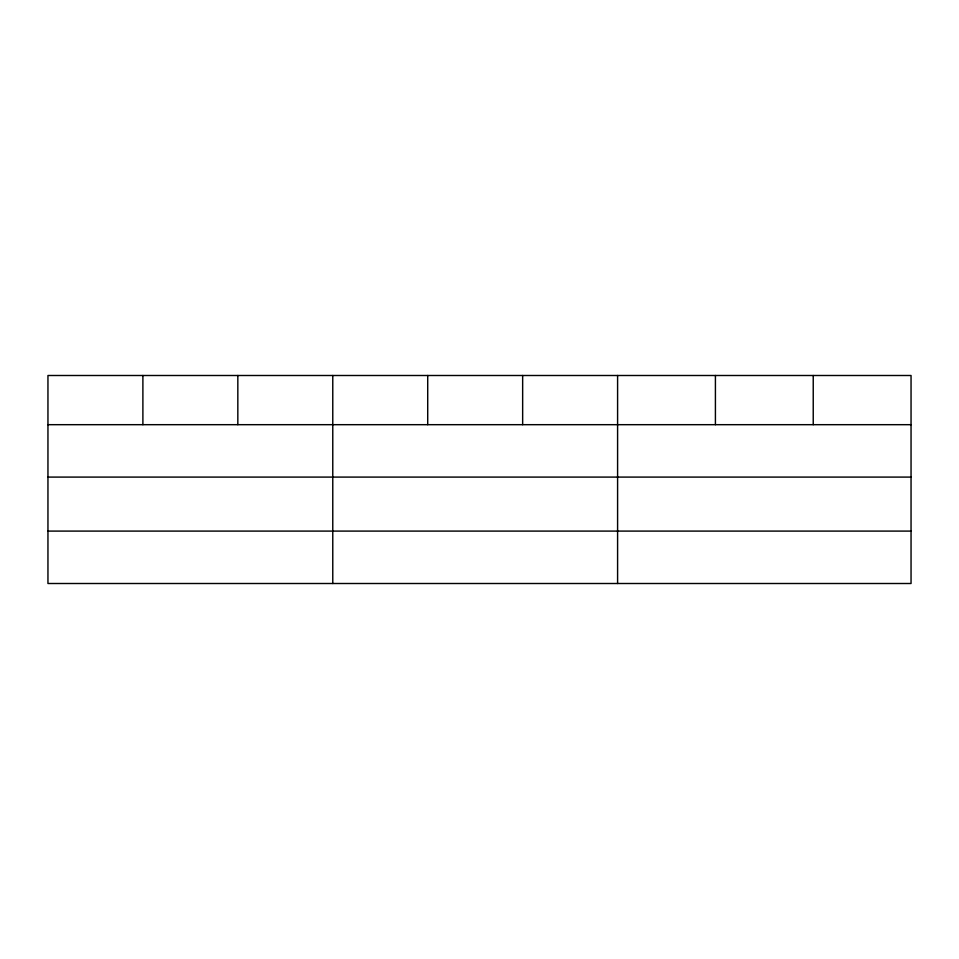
<?xml version="1.0" encoding="UTF-8"?>
<svg xmlns="http://www.w3.org/2000/svg" width="959" height="959" viewBox="0 0 959 959"><rect width="100%" height="100%" fill="white"/><g stroke="black" fill="none" stroke-linecap="round" stroke-linejoin="round"><path stroke-width="1.44" d="M911.05 477.091L911.05 375.496L47.95 375.496L47.95 583.504L911.05 583.504L911.05 477.091L47.95 477.091M47.95 424.681L911.05 424.681M47.95 531.094L911.05 531.094M813.232 375.496L813.232 424.681M715.414 375.496L715.414 424.681M617.596 375.496L617.596 583.504M522.655 375.496L522.655 424.681M427.714 375.496L427.714 424.681M332.773 375.496L332.773 583.504M237.832 375.496L237.832 424.681M142.891 375.496L142.891 424.681"/></g></svg>
